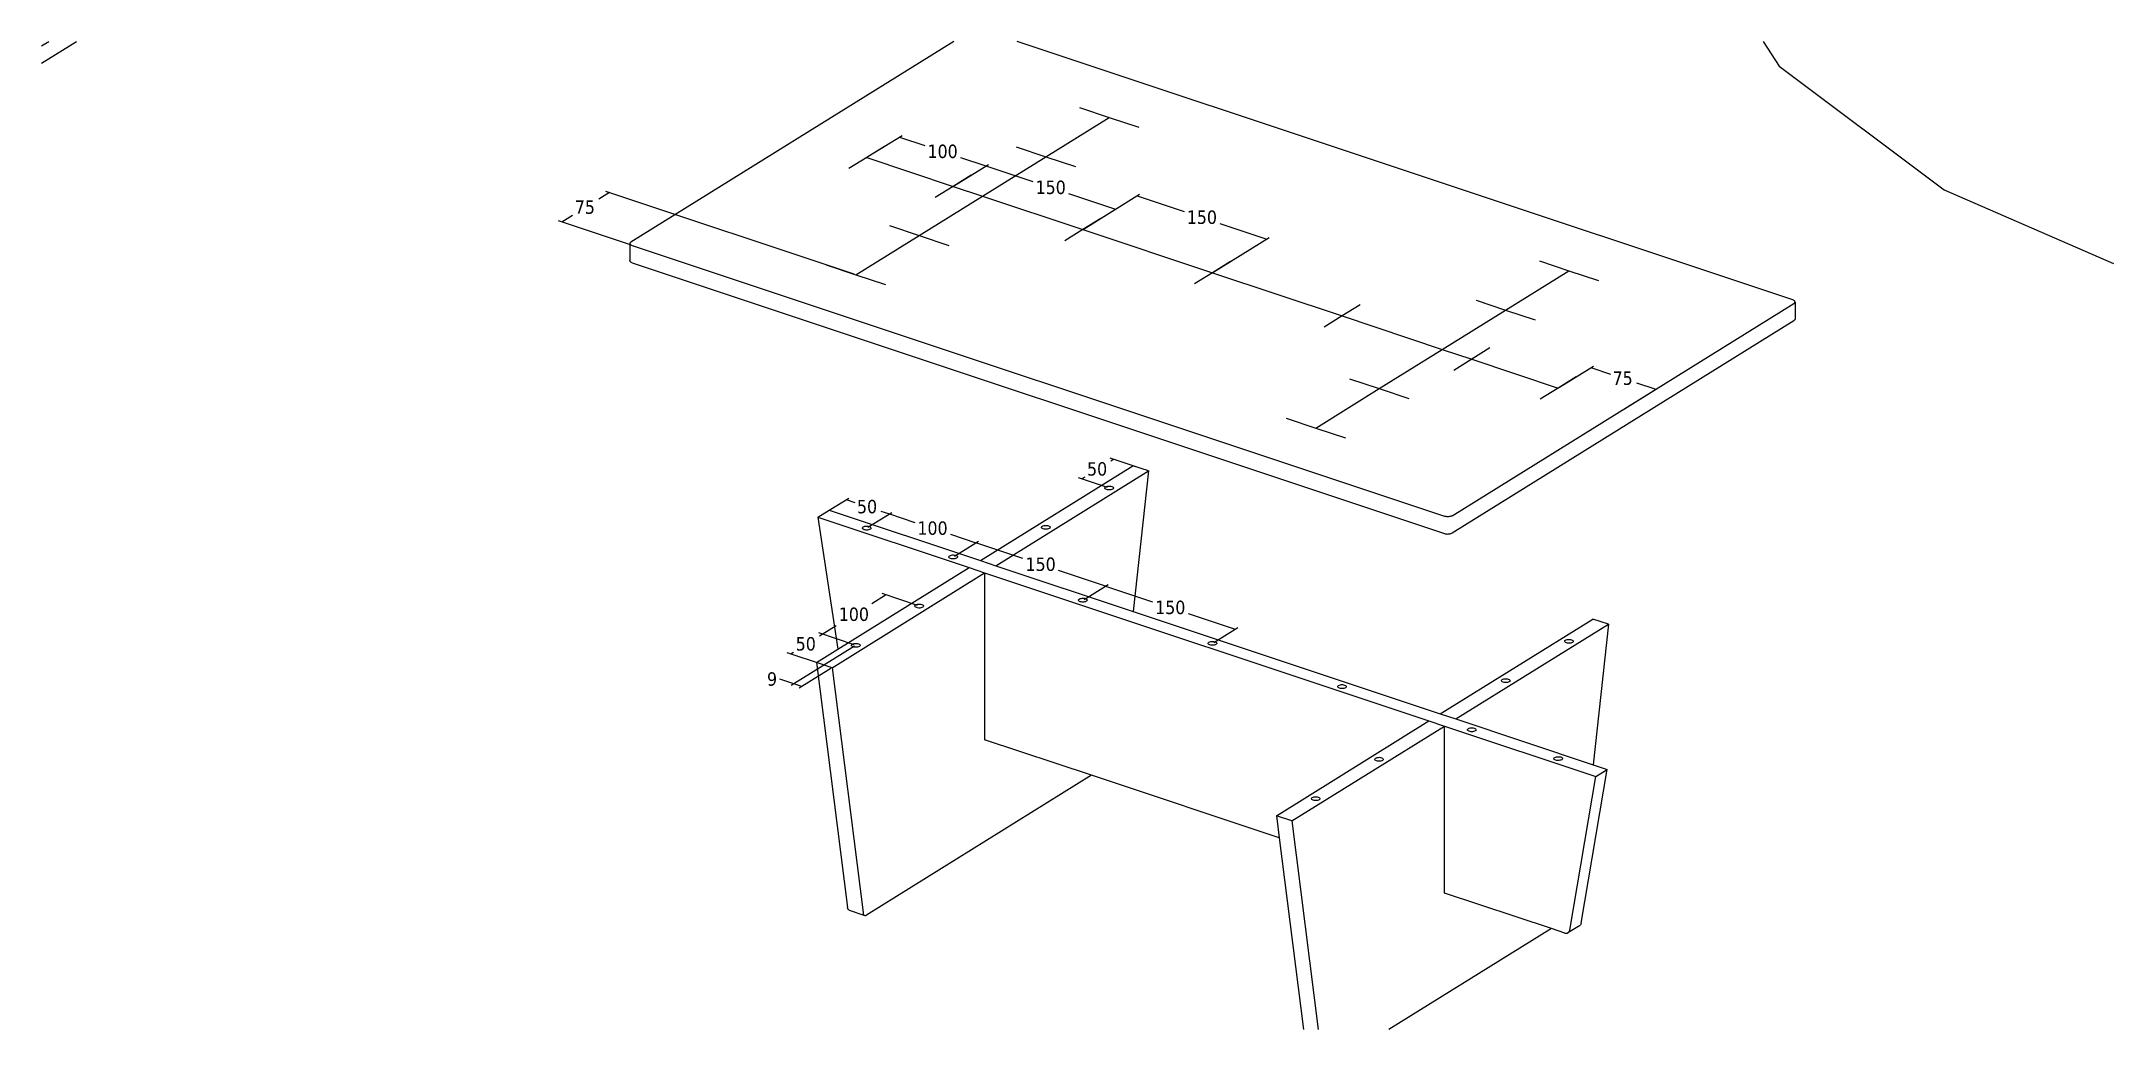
# Model space of a CAD drawing. Header units: inches. Extents: x -967 to 967, y -461 to 461.
import ezdxf

# ---------------------------------------------------------------- set-up
doc = ezdxf.new("R2010")
doc.units = ezdxf.units.IN
doc.header["$MEASUREMENT"] = 0
doc.styles.add('Tahoma', font='Tahoma', dxfattribs={"height": 0.2})

msp = doc.modelspace()

# ---------------------------------------------------------------- linework, layer by layer
for p, q in [((-967, 441), (-934.4, 461.3)), ((-967, 457.1), (-960.2, 461.3)), ((-115.3, 461.3), (-416.8, 273.9)), ((667.6, 219.9), (-56.4, 461.3)), ((640, 461.3), (654.9, 438.2)), ((654.9, 438.2), (808.8, 322.8)), ((-29.6, 353.6), (29.5, 390.3)), ((1.9, 399.5), (29.5, 390.3)), ((29.5, 390.3), (57.2, 381.1)), ((-196.7, 352.9), (-213.5, 342.5)), ((-180, 363.3), (-196.7, 352.9)), ((-196.7, 352.9), (-116.1, 326)), ((-88.6, 316.9), (-29.6, 353.6)), ((-57.2, 362.8), (-29.6, 353.6)), ((-29.6, 353.6), (-1.9, 344.4)), ((-99.3, 336.4), (-116.1, 326)), ((-147.7, 280.1), (-88.6, 316.9)), ((-116.1, 326), (-132.9, 315.6)), ((-116.1, 326), (-88.6, 316.9)), ((-88.6, 316.9), (4.9, 285.7)), ((808.8, 322.8), (967, 254)), ((21.7, 296.1), (4.9, 285.7)), ((-417.7, 273), (-417.8, 272.6)), ((-417.8, 272.6), (-417.7, 272.2)), ((-417.8, 272.6), (-417.8, 256.6)), ((-417.5, 273.3), (-417.7, 273)), ((-417.7, 272.2), (-417.5, 271.9)), ((-417.2, 273.6), (-417.5, 273.3)), ((-417.5, 271.9), (-417.2, 271.6)), ((-416.8, 273.9), (-417.2, 273.6)), ((-417.2, 271.6), (-416.8, 271.3)), ((-416.8, 271.3), (-416.3, 271)), ((-416.3, 271), (-415.7, 270.8)), ((-206.8, 243.4), (-147.7, 280.1)), ((-175.4, 289.4), (-147.7, 280.1)), ((-147.7, 280.1), (-120.1, 270.9)), ((4.9, 285.7), (-11.8, 275.2)), ((4.9, 285.7), (126, 245.3)), ((-417.7, 256.2), (-417.8, 256.6)), ((-417.5, 255.9), (-417.7, 256.2)), ((-417.2, 255.5), (-417.5, 255.9)), ((-416.8, 255.2), (-417.2, 255.5)), ((-416.3, 255), (-416.8, 255.2)), ((-415.7, 254.7), (-416.3, 255)), ((-415.7, 270.8), (342.6, 17.9)), ((-415.7, 254.7), (342.6, 1.9)), ((-234.5, 252.7), (-206.8, 243.4)), ((142.7, 255.8), (126, 245.3)), ((431.1, 256.4), (458.7, 247.2)), ((-206.8, 243.4), (-179.1, 234.2)), ((126, 245.3), (109.2, 234.9)), ((126, 245.3), (247, 205)), ((399.6, 210.5), (458.7, 247.2)), ((458.7, 247.2), (486.4, 238)), ((263.7, 215.4), (247, 205)), ((349.6, 18.4), (668.7, 216.7)), ((372, 219.7), (399.6, 210.5)), ((668.2, 219.7), (667.6, 219.9)), ((668.7, 219.4), (668.2, 219.7)), ((669.1, 219.1), (668.7, 219.4)), ((668.7, 216.7), (669.1, 217)), ((669.4, 218.8), (669.1, 219.1)), ((669.1, 217), (669.4, 217.3)), ((669.6, 218.4), (669.4, 218.8)), ((669.4, 217.3), (669.6, 217.7)), ((669.7, 218), (669.6, 218.4)), ((669.6, 217.7), (669.7, 218)), ((669.7, 218), (669.7, 202)), ((247, 205), (230.2, 194.5)), ((247, 205), (340.5, 173.8)), ((340.5, 173.8), (399.6, 210.5)), ((349.6, 2.4), (668.7, 200.7)), ((399.6, 210.5), (427.3, 201.3)), ((669.1, 201), (668.7, 200.7)), ((669.4, 201.3), (669.1, 201)), ((669.6, 201.7), (669.4, 201.3)), ((669.7, 202), (669.6, 201.7)), ((384.8, 175.1), (368, 164.6)), ((281.5, 137.1), (340.5, 173.8)), ((340.5, 173.8), (368, 164.6)), ((368, 164.6), (351.2, 154.2)), ((368, 164.6), (448.7, 137.7)), ((222.4, 100.3), (281.5, 137.1)), ((253.8, 146.3), (281.5, 137.1)), ((281.5, 137.1), (309.1, 127.8)), ((448.7, 137.7), (431.9, 127.3)), ((465.4, 148.2), (448.7, 137.7)), ((194.7, 109.6), (222.4, 100.3)), ((222.4, 100.3), (250, 91.1)), ((-90.6, -23.4), (51.8, 65.1)), ((-76.1, -28.2), (66.3, 60.3)), ((66.3, 60.3), (51.8, 65.1)), ((66.3, 60.3), (52, -71)), ((25.6, 44.5), (25.8, 45)), ((25.6, 44), (25.6, 44.5)), ((25.9, 43.6), (25.6, 44)), ((25.8, 45), (26.3, 45.4)), ((26.4, 43.2), (25.9, 43.6)), ((26.3, 45.4), (27, 45.7)), ((27.2, 42.8), (26.4, 43.2)), ((27, 45.7), (27.9, 46)), ((28.1, 42.6), (27.2, 42.8)), ((27.9, 46), (28.9, 46.1)), ((29.1, 42.5), (28.1, 42.6)), ((28.9, 46.1), (30, 46.1)), ((30.2, 42.5), (29.1, 42.5)), ((30, 46.1), (31, 46)), ((31.2, 42.7), (30.2, 42.5)), ((31, 46), (31.9, 45.8)), ((32, 42.9), (31.2, 42.7)), ((31.9, 45.8), (32.7, 45.5)), ((32.8, 43.2), (32, 42.9)), ((32.7, 45.5), (33.2, 45.1)), ((33.3, 43.7), (32.8, 43.2)), ((33.2, 45.1), (33.5, 44.6)), ((33.5, 44.1), (33.3, 43.7)), ((33.5, 44.6), (33.5, 44.1)), ((-242.4, 17.1), (-231.8, 23.7)), ((-231.8, 23.7), (-90.6, -23.4)), ((-242.4, 17.1), (-223.7, -106.1)), ((-242.4, 17.1), (-101.2, -30)), ((-200.7, 7.1), (-200.5, 7.6)), ((-200.7, 6.6), (-200.7, 7.1)), ((-200.4, 6.2), (-200.7, 6.6)), ((-200.5, 7.6), (-200, 8)), ((-199.9, 5.8), (-200.4, 6.2)), ((-200, 8), (-199.2, 8.3)), ((-199.1, 5.4), (-199.9, 5.8)), ((-199.2, 8.3), (-198.4, 8.6)), ((-198.2, 5.2), (-199.1, 5.4)), ((-198.4, 8.6), (-197.4, 8.7)), ((-197.2, 5.1), (-198.2, 5.2)), ((-197.4, 8.7), (-196.3, 8.7)), ((-196.1, 5.1), (-197.2, 5.1)), ((-196.3, 8.7), (-195.3, 8.6)), ((-195.1, 5.2), (-196.1, 5.1)), ((-195.3, 8.6), (-194.4, 8.4)), ((-194.2, 5.5), (-195.1, 5.2)), ((-194.4, 8.4), (-193.6, 8.1)), ((-193.5, 5.8), (-194.2, 5.5)), ((-193.6, 8.1), (-193.1, 7.6)), ((-193, 6.3), (-193.5, 5.8)), ((-193.1, 7.6), (-192.8, 7.2)), ((-192.8, 6.7), (-193, 6.3)), ((-192.8, 7.2), (-192.8, 6.7)), ((-33.5, 7.8), (-33.3, 8.3)), ((-33.5, 7.3), (-33.5, 7.8)), ((-33.2, 6.9), (-33.5, 7.3)), ((-33.3, 8.3), (-32.8, 8.7)), ((-32.7, 6.5), (-33.2, 6.9)), ((-32.8, 8.7), (-32.1, 9)), ((-31.9, 6.1), (-32.7, 6.5)), ((-32.1, 9), (-31.2, 9.3)), ((-31, 5.9), (-31.9, 6.1)), ((-31.2, 9.3), (-30.2, 9.4)), ((-30, 5.8), (-31, 5.9)), ((-30.2, 9.4), (-29.1, 9.4)), ((-28.9, 5.8), (-30, 5.8)), ((-29.1, 9.4), (-28.1, 9.3)), ((-27.9, 5.9), (-28.9, 5.8)), ((-28.1, 9.3), (-27.2, 9.1)), ((-27, 6.2), (-27.9, 5.9)), ((-27.2, 9.1), (-26.4, 8.7)), ((-26.3, 6.5), (-27, 6.2)), ((-26.4, 8.7), (-25.9, 8.3)), ((-25.8, 6.9), (-26.3, 6.5)), ((-25.9, 8.3), (-25.6, 7.9)), ((-25.6, 7.4), (-25.8, 6.9)), ((-25.6, 7.9), (-25.6, 7.4)), ((343.3, 17.7), (342.6, 17.9)), ((342.6, 1.9), (343.3, 1.7)), ((344, 17.6), (343.3, 17.7)), ((343.3, 1.7), (344, 1.6)), ((344.8, 17.5), (344, 17.6)), ((344, 1.6), (344.8, 1.5)), ((345.6, 17.5), (344.8, 17.5)), ((344.8, 1.5), (345.6, 1.4)), ((346.3, 17.5), (345.6, 17.5)), ((345.6, 1.4), (346.3, 1.5)), ((347.1, 17.6), (346.3, 17.5)), ((346.3, 1.5), (347.1, 1.6)), ((347.8, 17.7), (347.1, 17.6)), ((347.1, 1.6), (347.8, 1.7)), ((348.5, 17.9), (347.8, 17.7)), ((347.8, 1.7), (348.5, 1.9)), ((349.1, 18.1), (348.5, 17.9)), ((348.5, 1.9), (349.1, 2.1)), ((349.6, 18.4), (349.1, 18.1)), ((349.1, 2.1), (349.6, 2.4)), ((-120, -19.8), (-119.8, -19.3)), ((-119.8, -19.3), (-119.3, -18.9)), ((-119.3, -18.9), (-118.6, -18.6)), ((-118.6, -18.6), (-117.7, -18.3)), ((-117.7, -18.3), (-116.7, -18.2)), ((-116.7, -18.2), (-115.6, -18.2)), ((-115.6, -18.2), (-114.6, -18.3)), ((-114.6, -18.3), (-113.7, -18.5)), ((-113.7, -18.5), (-113, -18.8)), ((-113, -18.8), (-112.4, -19.2)), ((-112.4, -19.2), (-112.1, -19.7)), ((-229.1, -123.4), (-86.7, -34.9)), ((-223.7, -106.1), (-101.2, -30)), ((-120, -20.3), (-120, -19.8)), ((-119.7, -20.7), (-120, -20.3)), ((-119.2, -21.1), (-119.7, -20.7)), ((-118.4, -21.5), (-119.2, -21.1)), ((-117.5, -21.7), (-118.4, -21.5)), ((-116.5, -21.8), (-117.5, -21.7)), ((-115.5, -21.8), (-116.5, -21.8)), ((-114.5, -21.7), (-115.5, -21.8)), ((-113.6, -21.4), (-114.5, -21.7)), ((-112.8, -21.1), (-113.6, -21.4)), ((-112.3, -20.6), (-112.8, -21.1)), ((-112.1, -20.2), (-112.3, -20.6)), ((-112.1, -19.7), (-112.1, -20.2)), ((-101.2, -30), (-86.7, -34.9)), ((-90.6, -23.4), (-76.1, -28.2)), ((-86.7, -34.9), (328, -173.1)), ((-86.7, -34.9), (-86.7, -190.7)), ((-76.1, -28.2), (52, -71)), ((-151.7, -65.7), (-151.5, -65.2)), ((-151.7, -66.1), (-151.7, -65.7)), ((-151.4, -66.6), (-151.7, -66.1)), ((-151.5, -65.2), (-151, -64.8)), ((-150.8, -67), (-151.4, -66.6)), ((-151, -64.8), (-150.2, -64.4)), ((-150.1, -67.3), (-150.8, -67)), ((-150.2, -64.4), (-149.3, -64.2)), ((-149.2, -67.6), (-150.1, -67.3)), ((-149.3, -64.2), (-148.3, -64.1)), ((-148.2, -67.7), (-149.2, -67.6)), ((-148.3, -64.1), (-147.3, -64)), ((-147.1, -67.7), (-148.2, -67.7)), ((-147.3, -64), (-146.3, -64.2)), ((-146.1, -67.5), (-147.1, -67.7)), ((-146.3, -64.2), (-145.4, -64.4)), ((-145.2, -67.3), (-146.1, -67.5)), ((-145.4, -64.4), (-144.6, -64.7)), ((-144.5, -66.9), (-145.2, -67.3)), ((-144.6, -64.7), (-144.1, -65.1)), ((-144, -66.5), (-144.5, -66.9)), ((-144.1, -65.1), (-143.8, -65.6)), ((-143.8, -66.1), (-144, -66.5)), ((-143.8, -65.6), (-143.8, -66.1)), ((1, -60.1), (1.2, -59.7)), ((1, -60.6), (1, -60.1)), ((1.3, -61.1), (1, -60.6)), ((1.2, -59.7), (1.7, -59.3)), ((1.8, -61.5), (1.3, -61.1)), ((1.7, -59.3), (2.4, -58.9)), ((2.6, -61.8), (1.8, -61.5)), ((2.4, -58.9), (3.3, -58.7)), ((3.5, -62), (2.6, -61.8)), ((3.3, -58.7), (4.3, -58.5)), ((4.5, -62.1), (3.5, -62)), ((4.3, -58.5), (5.4, -58.5)), ((5.6, -62.1), (4.5, -62.1)), ((5.4, -58.5), (6.4, -58.6)), ((6.6, -62), (5.6, -62.1)), ((6.4, -58.6), (7.3, -58.9)), ((7.4, -61.8), (6.6, -62)), ((7.3, -58.9), (8.1, -59.2)), ((8.2, -61.4), (7.4, -61.8)), ((8.1, -59.2), (8.6, -59.6)), ((8.7, -61), (8.2, -61.4)), ((8.6, -59.6), (8.9, -60.1)), ((8.9, -60.5), (8.7, -61)), ((8.9, -60.1), (8.9, -60.5)), ((52, -71), (338.6, -166.5)), ((338.6, -166.5), (481, -78)), ((353.1, -171.3), (495.5, -82.8)), ((495.5, -82.8), (481, -78)), ((495.5, -82.8), (481.2, -214.1)), ((-243.6, -118.5), (-223.7, -106.1)), ((-210.8, -102.4), (-210.5, -101.9)), ((-210.8, -102.9), (-210.8, -102.4)), ((-210.5, -103.3), (-210.8, -102.9)), ((-210.5, -101.9), (-210, -101.5)), ((-209.9, -103.7), (-210.5, -103.3)), ((-210, -101.5), (-209.3, -101.2)), ((-209.2, -104), (-209.9, -103.7)), ((-209.3, -101.2), (-208.4, -100.9)), ((-208.3, -104.3), (-209.2, -104)), ((-208.4, -100.9), (-207.4, -100.8)), ((-207.3, -104.4), (-208.3, -104.3)), ((-207.4, -100.8), (-206.4, -100.8)), ((-206.2, -104.4), (-207.3, -104.4)), ((-206.4, -100.8), (-205.4, -100.9)), ((-205.2, -104.2), (-206.2, -104.4)), ((-205.4, -100.9), (-204.5, -101.1)), ((-204.3, -104), (-205.2, -104.2)), ((-204.5, -101.1), (-203.7, -101.4)), ((-203.6, -103.7), (-204.3, -104)), ((-203.7, -101.4), (-203.2, -101.8)), ((-203.1, -103.2), (-203.6, -103.7)), ((-203.2, -101.8), (-202.9, -102.3)), ((-202.8, -102.8), (-203.1, -103.2)), ((-202.9, -102.3), (-202.8, -102.8)), ((122, -100.5), (122.2, -100)), ((122, -101), (122, -100.5)), ((122.3, -101.4), (122, -101)), ((122.2, -100), (122.7, -99.6)), ((122.8, -101.8), (122.3, -101.4)), ((122.7, -99.6), (123.4, -99.3)), ((123.6, -102.1), (122.8, -101.8)), ((123.4, -99.3), (124.3, -99)), ((124.5, -102.4), (123.6, -102.1)), ((124.3, -99), (125.3, -98.9)), ((125.5, -102.5), (124.5, -102.4)), ((125.3, -98.9), (126.4, -98.9)), ((126.6, -102.5), (125.5, -102.5)), ((126.4, -98.9), (127.4, -99)), ((127.6, -102.3), (126.6, -102.5)), ((127.4, -99), (128.3, -99.2)), ((128.5, -102.1), (127.6, -102.3)), ((128.3, -99.2), (129.1, -99.5)), ((129.2, -101.8), (128.5, -102.1)), ((129.1, -99.5), (129.6, -99.9)), ((129.7, -101.3), (129.2, -101.8)), ((129.6, -99.9), (129.9, -100.4)), ((129.9, -100.9), (129.7, -101.3)), ((129.9, -100.4), (129.9, -100.9)), ((454.8, -98.6), (455, -98.1)), ((454.8, -99.1), (454.8, -98.6)), ((455.1, -99.5), (454.8, -99.1)), ((455, -98.1), (455.5, -97.7)), ((455.6, -99.9), (455.1, -99.5)), ((455.5, -97.7), (456.2, -97.4)), ((456.4, -100.2), (455.6, -99.9)), ((456.2, -97.4), (457.1, -97.1)), ((457.3, -100.5), (456.4, -100.2)), ((457.1, -97.1), (458.1, -97)), ((458.3, -100.6), (457.3, -100.5)), ((458.1, -97), (459.2, -97)), ((459.3, -100.6), (458.3, -100.6)), ((459.2, -97), (460.2, -97.1)), ((460.3, -100.4), (459.3, -100.6)), ((460.2, -97.1), (461.1, -97.3)), ((461.2, -100.2), (460.3, -100.4)), ((461.1, -97.3), (461.8, -97.6)), ((462, -99.9), (461.2, -100.2)), ((461.8, -97.6), (462.4, -98)), ((462.5, -99.4), (462, -99.9)), ((462.4, -98), (462.7, -98.5)), ((462.7, -99), (462.5, -99.4)), ((462.7, -98.5), (462.7, -99)), ((-243.6, -118.5), (-214.8, -347.3)), ((-229.1, -123.4), (-243.6, -118.5)), ((-229.1, -123.4), (-200.2, -352.1)), ((395.7, -135.3), (395.9, -134.8)), ((395.7, -135.8), (395.7, -135.3)), ((395.9, -134.8), (396.4, -134.4)), ((396.4, -134.4), (397.1, -134.1)), ((397.1, -134.1), (398, -133.8)), ((398, -133.8), (399, -133.7)), ((399, -133.7), (400.1, -133.7)), ((400.1, -133.7), (401.1, -133.8)), ((401.1, -133.8), (402, -134)), ((402, -134), (402.8, -134.4)), ((402.8, -134.4), (403.3, -134.8)), ((403.3, -134.8), (403.6, -135.2)), ((403.6, -135.2), (403.6, -135.7)), ((243, -140.8), (243.2, -140.4)), ((243, -141.3), (243, -140.8)), ((243.3, -141.8), (243, -141.3)), ((243.2, -140.4), (243.7, -140)), ((243.8, -142.2), (243.3, -141.8)), ((243.7, -140), (244.5, -139.6)), ((244.6, -142.5), (243.8, -142.2)), ((244.5, -139.6), (245.4, -139.4)), ((245.5, -142.7), (244.6, -142.5)), ((245.4, -139.4), (246.4, -139.2)), ((246.5, -142.8), (245.5, -142.7)), ((246.4, -139.2), (247.4, -139.2)), ((247.6, -142.8), (246.5, -142.8)), ((247.4, -139.2), (248.4, -139.3)), ((248.6, -142.7), (247.6, -142.8)), ((248.4, -139.3), (249.3, -139.6)), ((249.5, -142.4), (248.6, -142.7)), ((249.3, -139.6), (250.1, -139.9)), ((250.2, -142.1), (249.5, -142.4)), ((250.1, -139.9), (250.6, -140.3)), ((250.7, -141.7), (250.2, -142.1)), ((250.6, -140.3), (250.9, -140.7)), ((250.9, -141.2), (250.7, -141.7)), ((250.9, -140.7), (250.9, -141.2)), ((396, -136.2), (395.7, -135.8)), ((396.5, -136.6), (396, -136.2)), ((397.3, -137), (396.5, -136.6)), ((398.2, -137.2), (397.3, -137)), ((399.2, -137.3), (398.2, -137.2)), ((400.2, -137.3), (399.2, -137.3)), ((401.3, -137.2), (400.2, -137.3)), ((402.1, -136.9), (401.3, -137.2)), ((402.9, -136.6), (402.1, -136.9)), ((403.4, -136.2), (402.9, -136.6)), ((403.6, -135.7), (403.4, -136.2)), ((185.6, -261.6), (328, -173.1)), ((328, -173.1), (342.5, -178)), ((338.6, -166.5), (353.1, -171.3)), ((353.1, -171.3), (481.2, -214.1)), ((13.1, -223.9), (-86.7, -190.7)), ((200.1, -266.5), (342.5, -178)), ((342.5, -178), (483.7, -225)), ((342.5, -333.8), (342.5, -178)), ((364, -181.2), (364.2, -180.7)), ((364, -181.7), (364, -181.2)), ((364.3, -182.1), (364, -181.7)), ((364.2, -180.7), (364.8, -180.3)), ((364.9, -182.5), (364.3, -182.1)), ((364.8, -180.3), (365.5, -180)), ((365.6, -182.8), (364.9, -182.5)), ((365.5, -180), (366.4, -179.7)), ((366.5, -183.1), (365.6, -182.8)), ((366.4, -179.7), (367.4, -179.6)), ((367.5, -183.2), (366.5, -183.1)), ((367.4, -179.6), (368.4, -179.6)), ((368.6, -183.2), (367.5, -183.2)), ((368.4, -179.6), (369.4, -179.7)), ((369.6, -183), (368.6, -183.2)), ((369.4, -179.7), (370.3, -179.9)), ((370.5, -182.8), (369.6, -183)), ((370.3, -179.9), (371.1, -180.2)), ((371.2, -182.4), (370.5, -182.8)), ((371.1, -180.2), (371.6, -180.6)), ((371.7, -182), (371.2, -182.4)), ((371.6, -180.6), (371.9, -181.1)), ((372, -181.6), (371.7, -182)), ((371.9, -181.1), (372, -181.6)), ((277.5, -208.8), (277.7, -208.3)), ((277.5, -209.2), (277.5, -208.8)), ((277.8, -209.7), (277.5, -209.2)), ((277.7, -208.3), (278.2, -207.9)), ((278.3, -210.1), (277.8, -209.7)), ((278.2, -207.9), (279, -207.5)), ((279.1, -210.4), (278.3, -210.1)), ((279, -207.5), (279.8, -207.3)), ((280, -210.6), (279.1, -210.4)), ((279.8, -207.3), (280.8, -207.2)), ((281, -210.8), (280, -210.6)), ((280.8, -207.2), (281.9, -207.1)), ((282.1, -210.8), (281, -210.8)), ((281.9, -207.1), (282.9, -207.3)), ((283.1, -210.6), (282.1, -210.8)), ((282.9, -207.3), (283.8, -207.5)), ((284, -210.4), (283.1, -210.6)), ((283.8, -207.5), (284.6, -207.8)), ((284.7, -210), (284, -210.4)), ((284.6, -207.8), (285.1, -208.2)), ((285.2, -209.6), (284.7, -210)), ((285.1, -208.2), (285.4, -208.7)), ((285.4, -209.1), (285.2, -209.6)), ((285.4, -208.7), (285.4, -209.1)), ((444.7, -208.1), (444.9, -207.6)), ((444.7, -208.6), (444.7, -208.1)), ((445, -209), (444.7, -208.6)), ((444.9, -207.6), (445.4, -207.2)), ((445.5, -209.4), (445, -209)), ((445.4, -207.2), (446.1, -206.9)), ((446.3, -209.7), (445.5, -209.4)), ((446.1, -206.9), (447, -206.6)), ((447.2, -210), (446.3, -209.7)), ((447, -206.6), (448, -206.5)), ((448.2, -210.1), (447.2, -210)), ((448, -206.5), (449.1, -206.5)), ((449.3, -210.1), (448.2, -210.1)), ((449.1, -206.5), (450.1, -206.6)), ((450.3, -209.9), (449.3, -210.1)), ((450.1, -206.6), (451, -206.8)), ((451.2, -209.7), (450.3, -209.9)), ((451, -206.8), (451.8, -207.1)), ((451.9, -209.3), (451.2, -209.7)), ((451.8, -207.1), (452.3, -207.5)), ((452.4, -208.9), (451.9, -209.3)), ((452.3, -207.5), (452.6, -208)), ((452.6, -208.5), (452.4, -208.9)), ((452.6, -208), (452.6, -208.5)), ((13.1, -223.9), (-196.8, -354.4)), ((188.2, -282.3), (13.1, -223.9)), ((459.5, -368.4), (483.7, -225)), ((470.1, -361.8), (494.3, -218.4)), ((481.2, -214.1), (494.3, -218.4)), ((483.7, -225), (494.3, -218.4)), ((218.4, -245.5), (218.6, -245)), ((218.4, -246), (218.4, -245.5)), ((218.7, -246.4), (218.4, -246)), ((218.6, -245), (219.1, -244.6)), ((219.3, -246.8), (218.7, -246.4)), ((219.1, -244.6), (219.9, -244.3)), ((220, -247.1), (219.3, -246.8)), ((219.9, -244.3), (220.8, -244)), ((220.9, -247.4), (220, -247.1)), ((220.8, -244), (221.8, -243.9)), ((221.9, -247.5), (220.9, -247.4)), ((221.8, -243.9), (222.8, -243.9)), ((223, -247.5), (221.9, -247.5)), ((222.8, -243.9), (223.8, -244)), ((224, -247.3), (223, -247.5)), ((223.8, -244), (224.7, -244.2)), ((224.9, -247.1), (224, -247.3)), ((224.7, -244.2), (225.5, -244.5)), ((225.6, -246.8), (224.9, -247.1)), ((225.5, -244.5), (226, -244.9)), ((226.1, -246.3), (225.6, -246.8)), ((226, -244.9), (226.3, -245.4)), ((226.3, -245.9), (226.1, -246.3)), ((226.3, -245.4), (226.3, -245.9)), ((200.1, -266.5), (185.6, -261.6)), ((185.6, -261.6), (188.2, -282.3)), ((200.1, -266.5), (224.7, -461.3)), ((188.2, -282.3), (210.8, -461.3)), ((-214.6, -347.9), (-214.8, -347.3)), ((-214.5, -348.4), (-214.6, -347.9)), ((442.3, -367), (342.5, -333.8)), ((-214.2, -348.9), (-214.5, -348.4)), ((-213.9, -349.3), (-214.2, -348.9)), ((-213.5, -349.6), (-213.9, -349.3)), ((-213.1, -349.8), (-213.5, -349.6)), ((-213.1, -349.8), (-198.6, -354.7)), ((-200.2, -352.1), (-200.1, -352.7)), ((-200.1, -352.7), (-199.9, -353.3)), ((-199.9, -353.3), (-199.7, -353.8)), ((-199.7, -353.8), (-199.4, -354.2)), ((-199.4, -354.2), (-199, -354.5)), ((-199, -354.5), (-198.6, -354.7)), ((-198.6, -354.7), (-198.2, -354.7)), ((-198.2, -354.7), (-197.7, -354.7)), ((-197.7, -354.7), (-197.2, -354.6)), ((-197.2, -354.6), (-196.8, -354.4)), ((442.3, -367), (290.6, -461.3)), ((454.7, -371.2), (442.3, -367)), ((468.4, -364.3), (457.8, -370.9)), ((468.9, -364), (468.4, -364.3)), ((469.4, -363.5), (468.9, -364)), ((469.7, -363), (469.4, -363.5)), ((470, -362.4), (469.7, -363)), ((470.1, -361.8), (470, -362.4)), ((454.7, -371.2), (455.4, -371.4)), ((455.4, -371.4), (456, -371.4)), ((456, -371.4), (456.7, -371.4)), ((456.7, -371.4), (457.2, -371.2)), ((457.2, -371.2), (457.8, -370.9)), ((457.8, -370.9), (458.3, -370.6)), ((458.3, -370.6), (458.7, -370.1)), ((458.7, -370.1), (459.1, -369.6)), ((459.1, -369.6), (459.3, -369)), ((459.3, -369), (459.5, -368.4))]:
    msp.add_line(p, q)
at = {"color": 250, "true_color": 0x3f3f3f}
for p, q in [((-195.6, 353.7), (-163.8, 373.4)), ((-166.2, 371.9), (-142.5, 364)), ((-109.2, 352.9), (-85.5, 345)), ((-114.9, 326.8), (-83.1, 346.5)), ((-114.9, 326.8), (-83.1, 346.5)), ((-85.5, 345), (-41.7, 330.4)), ((-436.9, 320.1), (-446.9, 313.9)), ((-208.4, 244), (-440.2, 321.2)), ((-8.3, 319.3), (35.5, 304.7)), ((6.1, 286.4), (58, 318.7)), ((55.6, 317.2), (99.5, 302.6)), ((-417.3, 271.3), (-484.5, 293.7)), ((-471.2, 298.8), (-481.2, 292.6)), ((6.1, 286.4), (37.9, 306.2)), ((132.8, 291.4), (176.6, 276.8)), ((127.1, 246.1), (179, 278.3)), ((449.8, 138.5), (481.6, 158.2)), ((479.2, 156.7), (497.4, 150.7)), ((510.4, 118.3), (542.1, 138)), ((521.6, 142.6), (539.7, 136.6)), ((57.5, 63.2), (30.5, 72.2)), ((33.7, 71.1), (31.1, 69.5)), ((27.9, 44.9), (0.9, 53.9)), ((6.8, 54.4), (4.2, 52.8)), ((-235.9, 21.1), (-213.5, 35)), ((-215.9, 33.5), (-207.9, 30.8)), ((-195.6, 7.7), (-173.2, 21.6)), ((-195.6, 7.7), (-173.2, 21.6)), ((-183.6, 22.8), (-175.6, 20.1)), ((-175.6, 20.1), (-151.9, 12.2)), ((-118.6, 1.1), (-94.9, -6.8)), ((-114.9, -19.2), (-92.5, -5.3)), ((-114.9, -19.2), (-92.5, -5.3)), ((-51, -21.4), (-94.9, -6.8)), ((26.1, -47.2), (-17.7, -32.6)), ((-192, -63.4), (-179.1, -55.4)), ((-149.4, -65.3), (-182.3, -54.3)), ((6.1, -59.6), (28.5, -45.7)), ((6.1, -59.6), (28.5, -45.7)), ((26.1, -47.2), (70, -61.8)), ((103.3, -72.9), (147.1, -87.5)), ((-208.4, -102), (-241.4, -91)), ((-208.4, -102), (-241.4, -91)), ((-240.8, -93.8), (-238.2, -92.1)), ((-238.2, -92.1), (-225.3, -84.1)), ((127.1, -99.9), (149.5, -86)), ((-238, -120.4), (-271, -109.4)), ((-267.7, -110.5), (-265.1, -108.8)), ((-208, -103.3), (-267.1, -140)), ((-264.7, -138.5), (-277.7, -134.2)), ((-230.3, -124.1), (-259.8, -142.4)), ((-257.4, -141), (-264.7, -138.5))]:
    msp.add_line(p, q, dxfattribs=at)

# ---------------------------------------------------------------- texts
at = {"color": 250, "true_color": 0x3f3f3f, "attachment_point": 7, "style": 'Tahoma'}
for s, insert, char_height in [('100', (-140, 352.2), 12.51), ('150', (-39.1, 318.6), 12.51), ('75', (-469.2, 300.1), 12.51), ('150', (102, 290.7), 12.51), ('75', (499.4, 140.4), 12.51), ('50', (8.9, 55.7), 12.51), ('50', (-205.8, 20.5), 12.51), ('100', (-149.4, 0.4), 12.51), ('150', (-48.5, -33.3), 12.51), ('100', (-222.8, -80), 12.51), ('150', (72.5, -73.6), 12.51), ('50', (-263, -107.6), 12.51), ('9', (-289.8, -140.5), 12.5)]:
    msp.add_mtext(s, dxfattribs=dict(at, insert=insert, char_height=char_height))

doc.saveas('drawing.dxf')
